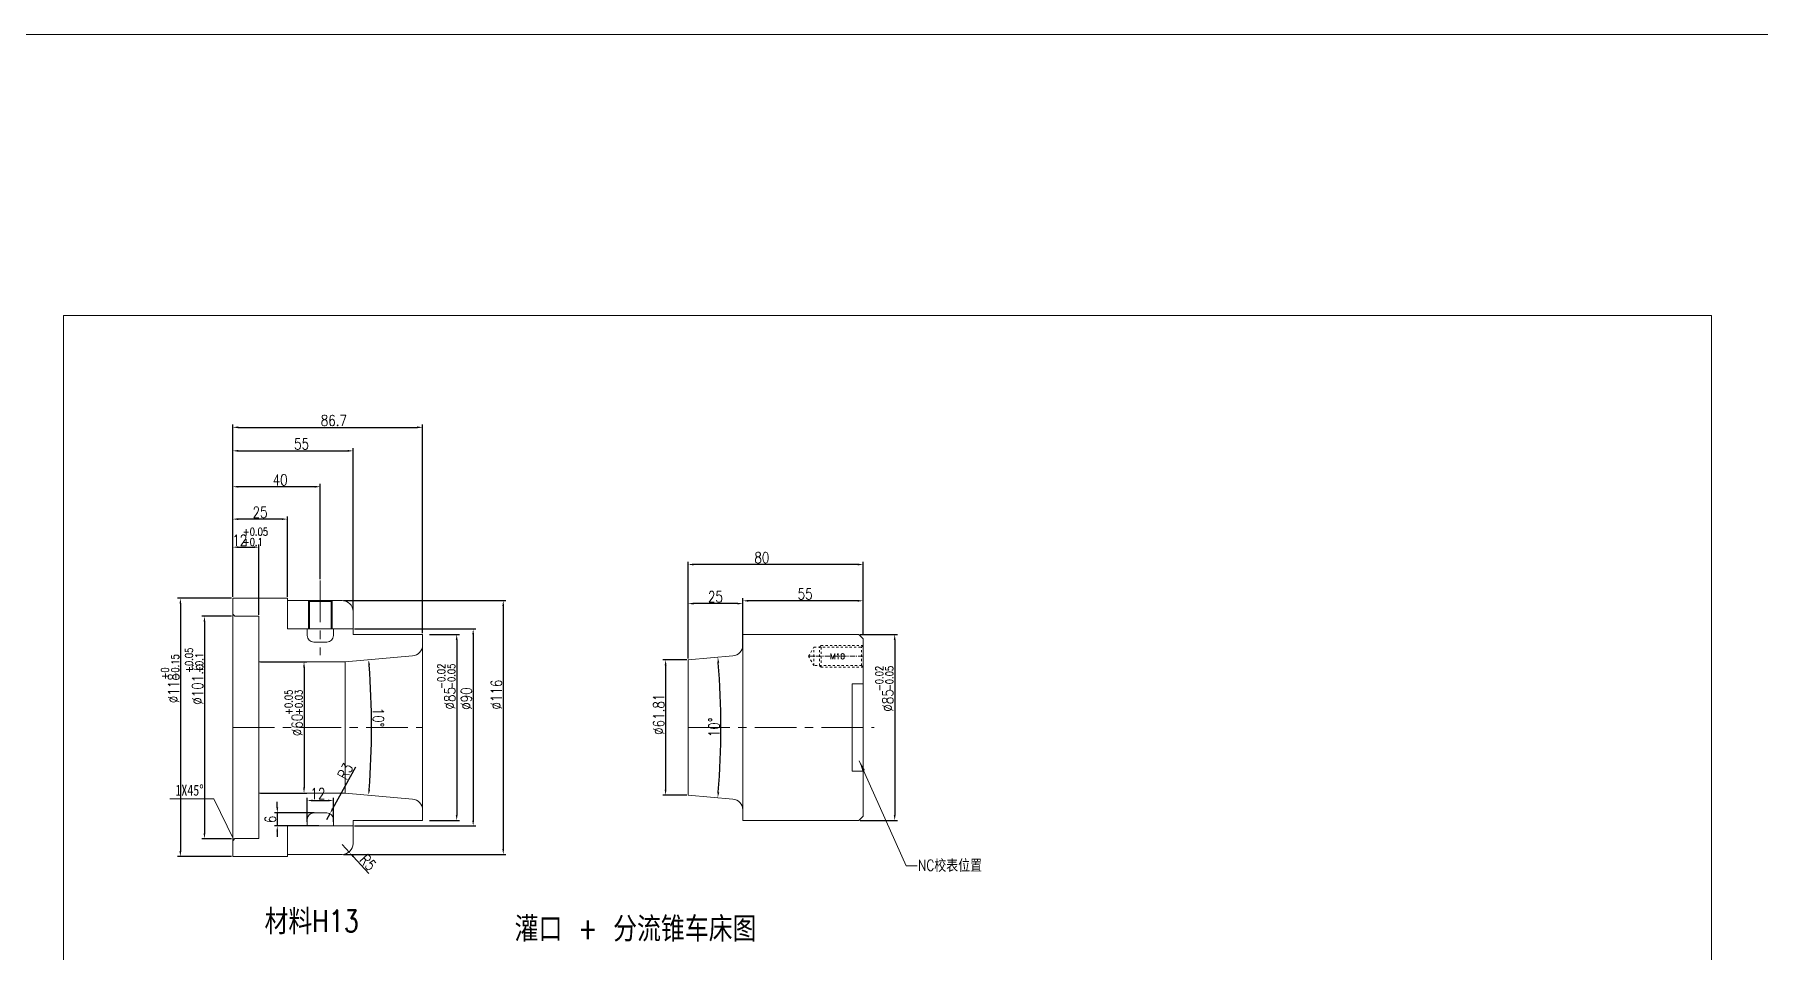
# Model space of a CAD drawing. Header units: millimetres. Extents: x 4 to 4769, y -754 to 1427.
# Drawn here: x 540 to 1328, y 1008 to 1427 of the extents above; entities that cross this region are included whole.
import ezdxf

# ---------------------------------------------------------------- set-up
doc = ezdxf.new("R2010")
doc.units = ezdxf.units.MM
doc.header["$LTSCALE"] = 16.334999
doc.linetypes.add('CENTER', pattern=[0.6, 0.375, -0.075, 0.075, -0.075])
doc.linetypes.add('HIDDEN', pattern=[0.2, 0.1, -0.1])
doc.layers.get('0').update_dxf_attribs({"lineweight": 18})
for name, color, linetype, lineweight in [('dim', 82, 'Continuous', 9), ('moldbase', 7, 'Continuous', 20), ('screw', 33, 'Continuous', 13)]:
    doc.layers.add(name, color=color, linetype=linetype, lineweight=lineweight)
doc.styles.get("Standard").update_dxf_attribs({"font": 'txt.shx', "width": 0.8})
doc.styles.add('TXT', font='txt.shx', dxfattribs={"bigfont": 'gbcbig.shx'})
doc.dimstyles.new('ISO-25', dxfattribs={"dimtxt": 2.5, "dimasz": 2.5, "dimexe": 1.25, "dimexo": 0.625, "dimtad": 1, "dimdsep": 46, "dimtxsty": 'Standard', "dimcen": 2.5, "dimdle": 5, "dimadec": 0, "dimazin": 0, "dimtfac": 1, "dimtmove": 0, "dimatfit": 3, "dimfxl": 0, "dimarcsym": 0})

# ---------------------------------------------------------------- blocks, each defined once
blk = doc.blocks.new('*X2')
for points in [[(866.04, 1168.83), (866.04, 1167.99), (863.54, 1168.41)], [(916.04, 1168.83), (916.04, 1167.99), (918.54, 1168.41)]]:
    blk.add_hatch(color=0).paths.add_polyline_path(points, flags=0)
at = {"color": 0, "lineweight": -2}
for p, q in [((863.54, 1152.67), (863.54, 1169.66)), ((916.04, 1168.41), (866.04, 1168.41)), ((918.54, 1153.23), (918.54, 1169.66))]:
    blk.add_line(p, q, dxfattribs=at)
at = {"color": 0, "lineweight": 0, "insert": (892, 1171.53), "char_height": 5, "width": 8.5714, "attachment_point": 5}
blk.add_mtext('55', dxfattribs=at)
blk = doc.blocks.new('*X3')
for points in [[(841.04, 1185.41), (841.04, 1184.57), (838.54, 1184.99)], [(916.04, 1185.41), (916.04, 1184.57), (918.54, 1184.99)]]:
    blk.add_hatch(color=0).paths.add_polyline_path(points, flags=0)
at = {"color": 0, "lineweight": -2}
for p, q in [((838.54, 1142.07), (838.54, 1186.24)), ((916.04, 1184.99), (841.04, 1184.99)), ((918.54, 1154.07), (918.54, 1186.24))]:
    blk.add_line(p, q, dxfattribs=at)
at = {"color": 0, "lineweight": 0, "insert": (872.24, 1188.11), "char_height": 5, "width": 9.7143, "attachment_point": 5}
blk.add_mtext('80', dxfattribs=at)
blk = doc.blocks.new('*X4')
for points in [[(841.04, 1167.54), (841.04, 1166.71), (838.54, 1167.13)], [(861.04, 1167.54), (861.04, 1166.71), (863.54, 1167.13)]]:
    blk.add_hatch(color=0).paths.add_polyline_path(points, flags=0)
at = {"color": 0, "lineweight": -2}
for p, q in [((838.54, 1142.07), (838.54, 1168.38)), ((861.04, 1167.13), (841.04, 1167.13)), ((863.54, 1147.5), (863.54, 1168.38))]:
    blk.add_line(p, q, dxfattribs=at)
at = {"color": 0, "lineweight": 0, "insert": (851.04, 1170.25), "char_height": 5, "width": 9.1429, "attachment_point": 5}
blk.add_mtext('25', dxfattribs=at)
blk = doc.blocks.new('*X5')
for points in [[(851.93, 1140.11), (852.76, 1140.18), (852.13, 1142.64)], [(852.76, 1080.9), (851.93, 1080.97), (852.13, 1078.45)]]:
    blk.add_hatch(color=0).paths.add_polyline_path(points, flags=0)
at = {"color": 0, "lineweight": -2}
blk.add_arc((485.29, 1110.54), 368.25, 355.38898, 4.61102, dxfattribs=at)
at = {"color": 0, "lineweight": 0, "insert": (850.41, 1110.54), "char_height": 5, "width": 12, "attachment_point": 5, "rotation": 90}
blk.add_mtext('10%%D', dxfattribs=at)
blk = doc.blocks.new('*X6')
for points in [[(827.85, 1138.95), (828.69, 1138.95), (828.27, 1141.45)], [(827.85, 1082.14), (828.69, 1082.14), (828.27, 1079.64)]]:
    blk.add_hatch(color=0).paths.add_polyline_path(points, flags=0)
at = {"color": 0, "lineweight": -2}
for p, q in [((837.92, 1141.45), (827.02, 1141.45)), ((828.27, 1138.95), (828.27, 1082.14)), ((837.92, 1079.64), (827.02, 1079.64))]:
    blk.add_line(p, q, dxfattribs=at)
at = {"color": 0, "lineweight": 0, "insert": (825.14, 1116.57), "char_height": 5, "width": 27.4286, "attachment_point": 5, "rotation": 90}
blk.add_mtext('%%C61.81', dxfattribs=at)
blk = doc.blocks.new('*X21')
at = {"color": 0, "lineweight": 0, "char_height": 5, "attachment_point": 1, "rotation": 90}
for s, insert, width in [('{\\H0.7x;-0.02}', (924.11, 1127.17), 31.2), ('{\\H0.7x;-0.05}', (928.78, 1127.17), 31.2), ('%%C85', (927.28, 1117.74), 68.9143)]:
    blk.add_mtext(s, dxfattribs=dict(at, insert=insert, width=width))
blk = doc.blocks.new('*X20')
for points in [[(932.49, 1150.54), (933.32, 1150.54), (932.91, 1153.04)], [(932.49, 1070.54), (933.32, 1070.54), (932.91, 1068.04)]]:
    blk.add_hatch(color=0).paths.add_polyline_path(points, flags=0)
at = {"color": 0, "lineweight": -2}
for p, q in [((917.17, 1153.04), (934.16, 1153.04)), ((932.91, 1150.54), (932.91, 1070.54)), ((917.17, 1068.04), (934.16, 1068.04))]:
    blk.add_line(p, q, dxfattribs=at)
at = {"color": 0, "lineweight": 0}
blk.add_blockref('*X21', (0, 0), dxfattribs=at)
blk = doc.blocks.new('*X25')
at = {"layer": 'dim', "linetype": 'Continuous'}
blk.add_hatch(color=0, dxfattribs=at).paths.add_polyline_path([(-26.38, 48.06), (-23.78, 43.75), (-24.92, 43.24)], flags=0)
at = {"layer": 'dim', "color": 0, "linetype": 'Continuous'}
for p, q in [((-26.38, 48.06), (-5, 0)), ((-5, 0), (0, 0))]:
    blk.add_line(p, q, dxfattribs=at)
at = {"layer": 'dim', "color": 0}
blk.add_line((0, 0), (0, 0), dxfattribs=at)
blk = doc.blocks.new('*X33')
at = {"color": 0, "lineweight": 0, "char_height": 5, "attachment_point": 1, "rotation": 90}
for s, insert, width in [('{\\H0.7x;-0.02}', (724.07, 1128.17), 31.2), ('{\\H0.7x;-0.05}', (728.73, 1128.17), 31.2), ('%%C85', (727.23, 1118.74), 68.9143)]:
    blk.add_mtext(s, dxfattribs=dict(at, insert=insert, width=width))
blk = doc.blocks.new('*X32')
for points in [[(732.44, 1150.54), (733.27, 1150.54), (732.86, 1153.04)], [(732.44, 1070.54), (733.27, 1070.54), (732.86, 1068.04)]]:
    blk.add_hatch(color=0).paths.add_polyline_path(points, flags=0)
at = {"color": 0, "lineweight": -2}
for p, q in [((720.37, 1153.04), (734.11, 1153.04)), ((732.86, 1150.54), (732.86, 1070.54)), ((720.37, 1068.04), (734.11, 1068.04))]:
    blk.add_line(p, q, dxfattribs=at)
at = {"color": 0, "lineweight": 0}
blk.add_blockref('*X33', (0, 0), dxfattribs=at)
blk = doc.blocks.new('*X35')
at = {"color": 0, "lineweight": 0, "char_height": 5, "attachment_point": 1, "rotation": 90}
for s, insert, width in [('{\\H0.7x;+0.05}', (608.84, 1135.48), 30.4), ('{\\H0.7x;+0.1}', (613.51, 1135.48), 30.4), ('%%C101.6', (612.01, 1120.9), 88.6857)]:
    blk.add_mtext(s, dxfattribs=dict(at, insert=insert, width=width))
blk = doc.blocks.new('*X34')
for points in [[(617.22, 1158.84), (618.05, 1158.84), (617.64, 1161.34)], [(617.22, 1062.24), (618.05, 1062.24), (617.64, 1059.74)]]:
    blk.add_hatch(color=0).paths.add_polyline_path(points, flags=0)
at = {"color": 0, "lineweight": -2}
for p, q in [((629.92, 1161.34), (616.39, 1161.34)), ((617.64, 1158.84), (617.64, 1062.24)), ((629.92, 1059.74), (616.39, 1059.74))]:
    blk.add_line(p, q, dxfattribs=at)
at = {"color": 0, "lineweight": 0}
blk.add_blockref('*X35', (0, 0), dxfattribs=at)
blk = doc.blocks.new('*X37')
at = {"color": 0, "lineweight": 0, "char_height": 5, "attachment_point": 1}
for s, insert, width in [('12', (630.32, 1198.54), 49.8286), ('{\\H0.7x;+0.05}', (635.18, 1201.7), 30.4), ('{\\H0.7x;+0.1}', (635.18, 1197.04), 30.4)]:
    blk.add_mtext(s, dxfattribs=dict(at, insert=insert, width=width))
blk = doc.blocks.new('*X36')
for points in [[(633.05, 1193.33), (633.05, 1192.5), (630.55, 1192.91)], [(640.05, 1193.33), (640.05, 1192.5), (642.55, 1192.91)]]:
    blk.add_hatch(color=0).paths.add_polyline_path(points, flags=0)
at = {"color": 0, "lineweight": -2}
for p, q in [((630.55, 1176.17), (630.55, 1194.16)), ((633.05, 1192.91), (640.05, 1192.91)), ((642.55, 1161.97), (642.55, 1194.16))]:
    blk.add_line(p, q, dxfattribs=at)
at = {"color": 0, "lineweight": 0}
blk.add_blockref('*X37', (0, 0), dxfattribs=at)
blk = doc.blocks.new('*X38')
for points in [[(633.05, 1237.33), (633.05, 1236.5), (630.55, 1236.91)], [(683.05, 1237.33), (683.05, 1236.5), (685.55, 1236.91)]]:
    blk.add_hatch(color=0).paths.add_polyline_path(points, flags=0)
at = {"color": 0, "lineweight": -2}
for p, q in [((630.55, 1176.17), (630.55, 1238.16)), ((685.55, 1164.17), (685.55, 1238.16)), ((633.05, 1236.91), (683.05, 1236.91))]:
    blk.add_line(p, q, dxfattribs=at)
at = {"color": 0, "lineweight": 0, "insert": (662.02, 1240.04), "char_height": 5, "width": 8.5714, "attachment_point": 5}
blk.add_mtext('55', dxfattribs=at)
blk = doc.blocks.new('*X40')
at = {"color": 0, "lineweight": 0, "char_height": 5, "attachment_point": 1, "rotation": 90}
for s, insert, width in [('{\\H0.7x;-0.15}', (602.52, 1132.48), 28), ('{\\H0.7x;+0}', (597.85, 1132.48), 28), ('%%C118', (601.02, 1121.63), 71.4286)]:
    blk.add_mtext(s, dxfattribs=dict(at, insert=insert, width=width))
blk = doc.blocks.new('*X39')
for points in [[(606.23, 1167.04), (607.06, 1167.04), (606.64, 1169.54)], [(606.23, 1054.04), (607.06, 1054.04), (606.64, 1051.54)]]:
    blk.add_hatch(color=0).paths.add_polyline_path(points, flags=0)
at = {"color": 0, "lineweight": -2}
for p, q in [((629.92, 1169.54), (605.39, 1169.54)), ((606.64, 1167.04), (606.64, 1054.04)), ((629.92, 1051.54), (605.39, 1051.54))]:
    blk.add_line(p, q, dxfattribs=at)
at = {"color": 0, "lineweight": 0}
blk.add_blockref('*X40', (0, 0), dxfattribs=at)
blk = doc.blocks.new('*X42')
at = {"color": 0, "lineweight": 0, "char_height": 5, "attachment_point": 1, "rotation": 90}
for s, insert, width in [('{\\H0.7x;+0.05}', (654.33, 1116.28), 30.4), ('{\\H0.7x;+0.03}', (659, 1116.28), 30.4), ('%%C60', (657.5, 1106.56), 69.2571)]:
    blk.add_mtext(s, dxfattribs=dict(at, insert=insert, width=width))
blk = doc.blocks.new('*X41')
for points in [[(662.71, 1138.04), (663.54, 1138.04), (663.13, 1140.54)], [(662.71, 1083.04), (663.54, 1083.04), (663.13, 1080.54)]]:
    blk.add_hatch(color=0).paths.add_polyline_path(points, flags=0)
at = {"color": 0, "lineweight": -2}
for p, q in [((643.17, 1140.54), (664.38, 1140.54)), ((663.13, 1138.04), (663.13, 1083.04)), ((643.17, 1080.54), (664.38, 1080.54))]:
    blk.add_line(p, q, dxfattribs=at)
at = {"color": 0, "lineweight": 0}
blk.add_blockref('*X42', (0, 0), dxfattribs=at)
blk = doc.blocks.new('*X43')
blk.add_hatch(color=0).paths.add_polyline_path([(685.93, 1051.8), (685.32, 1051.24), (683.94, 1053.36)], flags=0)
at = {"color": 0, "lineweight": -2}
for p, q in [((680.55, 1057.04), (683.94, 1053.36)), ((692.68, 1043.86), (685.63, 1051.52))]:
    blk.add_line(p, q, dxfattribs=at)
at = {"color": 0, "lineweight": 0, "insert": (692.3, 1048.89), "char_height": 5, "width": 13.5495, "attachment_point": 5, "rotation": 312.62046}
blk.add_mtext('R5', dxfattribs=at)
blk = doc.blocks.new('*X44')
for points in [[(667.05, 1077.58), (667.05, 1076.75), (664.55, 1077.16)], [(674.05, 1077.58), (674.05, 1076.75), (676.55, 1077.16)]]:
    blk.add_hatch(color=0).paths.add_polyline_path(points, flags=0)
at = {"color": 0, "lineweight": -2}
for p, q in [((664.55, 1067.42), (664.55, 1078.41)), ((667.05, 1077.16), (674.05, 1077.16)), ((676.55, 1067.42), (676.55, 1078.41))]:
    blk.add_line(p, q, dxfattribs=at)
at = {"color": 0, "lineweight": 0, "insert": (669.45, 1080.29), "char_height": 5, "width": 8, "attachment_point": 5}
blk.add_mtext('12', dxfattribs=at)
blk = doc.blocks.new('*X45')
for points in [[(650.49, 1074.04), (651.33, 1074.04), (650.91, 1071.54)], [(650.49, 1063.04), (651.33, 1063.04), (650.91, 1065.54)]]:
    blk.add_hatch(color=0).paths.add_polyline_path(points, flags=0)
at = {"color": 0, "lineweight": -2}
for p, q in [((667.71, 1071.54), (649.66, 1071.54)), ((650.91, 1074.04), (650.91, 1076.54)), ((650.91, 1071.54), (650.91, 1065.54)), ((669.92, 1065.54), (649.66, 1065.54)), ((650.91, 1063.04), (650.91, 1060.54))]:
    blk.add_line(p, q, dxfattribs=at)
at = {"color": 0, "lineweight": 0, "insert": (647.79, 1068.54), "char_height": 5, "width": 10, "attachment_point": 5, "rotation": 90}
blk.add_mtext('6', dxfattribs=at)
blk = doc.blocks.new('*X46')
blk.add_hatch(color=0).paths.add_polyline_path([(675.82, 1073.57), (676.55, 1073.17), (674.99, 1071.18)], flags=0)
at = {"color": 0, "lineweight": -2}
for p, q in [((686.6, 1092.48), (676.18, 1073.37)), ((673.55, 1068.54), (674.99, 1071.18))]:
    blk.add_line(p, q, dxfattribs=at)
at = {"color": 0, "lineweight": 0, "insert": (681.96, 1090.5), "char_height": 5, "width": 13.1566, "attachment_point": 5, "rotation": 61.3978}
blk.add_mtext('R3', dxfattribs=at)
blk = doc.blocks.new('*X47')
for points in [[(739.95, 1153.04), (740.79, 1153.04), (740.37, 1155.54)], [(739.95, 1068.04), (740.79, 1068.04), (740.37, 1065.54)]]:
    blk.add_hatch(color=0).paths.add_polyline_path(points, flags=0)
at = {"color": 0, "lineweight": -2}
for p, q in [((686.17, 1155.54), (741.62, 1155.54)), ((740.37, 1153.04), (740.37, 1068.04)), ((686.17, 1065.54), (741.62, 1065.54))]:
    blk.add_line(p, q, dxfattribs=at)
at = {"color": 0, "lineweight": 0, "insert": (737.25, 1123.74), "char_height": 5, "width": 17.7143, "attachment_point": 5, "rotation": 90}
blk.add_mtext('%%C90', dxfattribs=at)
blk = doc.blocks.new('*X48')
for points in [[(633.05, 1206.14), (633.05, 1205.31), (630.55, 1205.73)], [(653.05, 1206.14), (653.05, 1205.31), (655.55, 1205.73)]]:
    blk.add_hatch(color=0).paths.add_polyline_path(points, flags=0)
at = {"color": 0, "lineweight": -2}
for p, q in [((630.55, 1176.17), (630.55, 1206.98)), ((653.05, 1205.73), (633.05, 1205.73)), ((655.55, 1170.17), (655.55, 1206.98))]:
    blk.add_line(p, q, dxfattribs=at)
at = {"color": 0, "lineweight": 0, "insert": (643.05, 1208.85), "char_height": 5, "width": 9.1429, "attachment_point": 5}
blk.add_mtext('25', dxfattribs=at)
blk = doc.blocks.new('*X49')
for points in [[(753.7, 1166.04), (754.54, 1166.04), (754.12, 1168.54)], [(753.7, 1055.04), (754.54, 1055.04), (754.12, 1052.54)]]:
    blk.add_hatch(color=0).paths.add_polyline_path(points, flags=0)
at = {"color": 0, "lineweight": -2}
for p, q in [((681.17, 1168.54), (755.37, 1168.54)), ((754.12, 1166.04), (754.12, 1055.04)), ((681.17, 1052.54), (755.37, 1052.54))]:
    blk.add_line(p, q, dxfattribs=at)
at = {"color": 0, "lineweight": 0, "insert": (751, 1125.57), "char_height": 5, "width": 20, "attachment_point": 5, "rotation": 90}
blk.add_mtext('%%C116', dxfattribs=at)
blk = doc.blocks.new('*X50')
at = {"linetype": 'Continuous'}
blk.add_hatch(color=0, dxfattribs=at).paths.add_polyline_path([(29.26, -18.65), (29.15, -18.49), (29.19, -18.47)], flags=0)
at = {"color": 0, "linetype": 'Continuous'}
for p, q in [((20.12, 0), (0, 0)), ((29.26, -18.65), (20.12, 0))]:
    blk.add_line(p, q, dxfattribs=at)
at = {"color": 0}
blk.add_line((0, 0), (0, 0), dxfattribs=at)
blk = doc.blocks.new('*X51')
for points in [[(633.05, 1248.07), (633.05, 1247.23), (630.55, 1247.65)], [(714.75, 1248.07), (714.75, 1247.23), (717.25, 1247.65)]]:
    blk.add_hatch(color=0).paths.add_polyline_path(points, flags=0)
at = {"color": 0, "lineweight": -2}
for p, q in [((630.55, 1170.17), (630.55, 1248.9)), ((633.05, 1247.65), (714.75, 1247.65)), ((717.25, 1153.67), (717.25, 1248.9))]:
    blk.add_line(p, q, dxfattribs=at)
at = {"color": 0, "lineweight": 0, "insert": (676.76, 1250.78), "char_height": 5, "width": 17.1429, "attachment_point": 5}
blk.add_mtext('86.7', dxfattribs=at)
blk = doc.blocks.new('*X52')
for points in [[(633.05, 1220.93), (633.05, 1220.1), (630.55, 1220.52)], [(668.05, 1220.93), (668.05, 1220.1), (670.55, 1220.52)]]:
    blk.add_hatch(color=0).paths.add_polyline_path(points, flags=0)
at = {"color": 0, "lineweight": -2}
for p, q in [((630.55, 1185.85), (630.55, 1221.77)), ((670.55, 1178.25), (670.55, 1221.77)), ((668.05, 1220.52), (633.05, 1220.52))]:
    blk.add_line(p, q, dxfattribs=at)
at = {"color": 0, "lineweight": 0, "insert": (652.21, 1223.64), "char_height": 5, "width": 9.7143, "attachment_point": 5}
blk.add_mtext('40', dxfattribs=at)
blk = doc.blocks.new('*X53')
for points in [[(692.43, 1138.96), (693.26, 1139.02), (692.63, 1141.48)], [(693.26, 1082.06), (692.43, 1082.13), (692.63, 1079.6)]]:
    blk.add_hatch(color=0).paths.add_polyline_path(points, flags=0)
at = {"color": 0, "lineweight": -2}
blk.add_arc((338.99, 1110.54), 354.99, 355.4035, 4.5965, dxfattribs=at)
at = {"color": 0, "lineweight": 0, "insert": (697.08, 1115.1), "char_height": 5, "width": 12, "attachment_point": 5, "rotation": 270.72863}
blk.add_mtext('10%%D', dxfattribs=at)

msp = doc.modelspace()

# ---------------------------------------------------------------- linework, layer by layer
for p, q in [((630.55, 1169.542), (655.55, 1169.542)), ((630.55, 1169.542), (630.55, 1162.342)), ((655.55, 1169.542), (655.55, 1155.542)), ((680.55, 1168.542), (655.55, 1168.542)), ((665.15, 1168.542), (665.15, 1155.542)), ((665.15, 1168.542), (665.65, 1168.042)), ((665.65, 1168.542), (665.65, 1155.542)), ((665.65, 1168.042), (675.45, 1168.042)), ((675.45, 1168.542), (675.45, 1155.542)), ((675.95, 1168.542), (675.45, 1168.042)), ((675.95, 1168.542), (675.95, 1155.542)), ((630.55, 1162.342), (631.55, 1161.342)), ((630.55, 1162.342), (630.55, 1058.742)), ((642.55, 1161.342), (631.55, 1161.342)), ((642.55, 1161.342), (642.55, 1140.542)), ((685.55, 1163.542), (685.55, 1153.042)), ((655.55, 1155.542), (685.55, 1155.542)), ((664.55, 1155.542), (664.55, 1152.542)), ((676.55, 1155.542), (676.55, 1152.542)), ((685.55, 1153.042), (717.25, 1153.042)), ((717.25, 1153.042), (717.25, 1068.042)), ((863.544, 1153.042), (863.544, 1068.042)), ((863.544, 1153.042), (916.544, 1153.041)), ((916.544, 1153.041), (918.544, 1151.041)), ((918.544, 1151.041), (918.544, 1070.042)), ((667.55, 1149.542), (673.55, 1149.542)), ((681.893, 1140.542), (712.685, 1143.236)), ((838.544, 1141.448), (858.98, 1143.236)), ((642.55, 1140.542), (681.893, 1140.542)), ((642.55, 1140.542), (642.55, 1080.542)), ((681.893, 1140.542), (681.893, 1080.542)), ((838.544, 1141.448), (838.544, 1079.636)), ((913.544, 1130.542), (913.544, 1090.542)), ((913.544, 1130.542), (918.544, 1130.542)), ((913.544, 1090.542), (918.544, 1090.542)), ((642.55, 1059.742), (642.55, 1080.542)), ((642.55, 1080.542), (681.893, 1080.542)), ((681.893, 1080.542), (712.685, 1077.848)), ((838.544, 1079.636), (858.98, 1077.848)), ((667.55, 1071.542), (673.55, 1071.542)), ((655.55, 1065.542), (685.55, 1065.542)), ((655.55, 1065.542), (655.55, 1051.542)), ((664.55, 1065.542), (664.55, 1068.542)), ((676.55, 1065.542), (676.55, 1068.542)), ((685.55, 1068.042), (717.25, 1068.042)), ((685.55, 1057.542), (685.55, 1068.042)), ((916.544, 1068.042), (863.544, 1068.042)), ((918.544, 1070.042), (916.544, 1068.042)), ((631.55, 1059.742), (630.55, 1058.742)), ((630.55, 1051.542), (630.55, 1058.742)), ((642.55, 1059.742), (631.55, 1059.742)), ((630.55, 1051.542), (655.55, 1051.542)), ((680.55, 1052.542), (655.55, 1052.542))]:
    msp.add_line(p, q)
for points in [[(4.13, 1427.118), (4768.873, 1427.118), (4768.873, -753.683), (4.13, -753.683)], [(1305.967, 661.619), (553.254, 661.619), (553.254, 1298.777), (1305.967, 1298.777)]]:
    msp.add_lwpolyline(points, close=True)
for centre, radius, start, end in [((680.55, 1163.542), 5, 0, 90), ((667.55, 1152.542), 3, 180, 270), ((673.55, 1152.542), 3, 270, 0), ((712.25, 1148.217), 5, 275, 0), ((858.544, 1148.217), 5, 275, 0), ((667.55, 1068.542), 3, 90, 180), ((673.55, 1068.542), 3, 0, 90), ((712.25, 1072.867), 5, 0, 85), ((858.544, 1072.867), 5, 0, 85), ((680.55, 1057.542), 5, 270, 0)]:
    msp.add_arc(centre, radius, start, end)
at = {"layer": 'moldbase', "color": 1, "linetype": 'CENTER', "ltscale": 3.109887}
for p, q in [((670.55, 1177.624), (670.55, 1143.561)), ((630.55, 1110.542), (717.25, 1110.542)), ((838.544, 1110.542), (923.544, 1110.542))]:
    msp.add_line(p, q, dxfattribs=at)
at = {"layer": 'screw', "linetype": 'HIDDEN', "ltscale": 0.621977}
for p, q in [((893.591, 1143.042), (896.044, 1147.292)), ((896.044, 1138.792), (893.591, 1143.042)), ((896.044, 1147.292), (917.794, 1147.292)), ((896.044, 1138.792), (896.044, 1147.292)), ((917.794, 1147.292), (918.544, 1148.042)), ((917.794, 1138.792), (917.794, 1147.292)), ((917.794, 1138.792), (896.044, 1138.792)), ((918.544, 1138.042), (917.794, 1138.792))]:
    msp.add_line(p, q, dxfattribs=at)
at = {"layer": 'screw', "color": 1, "linetype": 'CENTER', "ltscale": 0.388736}
msp.add_line((918.544, 1143.042), (893.591, 1143.042), dxfattribs=at)
at = {"layer": 'screw', "color": 92, "linetype": 'HIDDEN', "ltscale": 0.621977}
for p, q in [((898.544, 1147.292), (899.294, 1148.042)), ((898.544, 1138.792), (898.544, 1147.292)), ((899.294, 1148.042), (918.544, 1148.042)), ((899.294, 1138.042), (899.294, 1148.042)), ((899.294, 1138.042), (898.544, 1138.792)), ((918.544, 1138.042), (899.294, 1138.042))]:
    msp.add_line(p, q, dxfattribs=at)

# ---------------------------------------------------------------- block references
msp.add_blockref('*X50', (601.793, 1077.888))
at = {"layer": 'dim'}
msp.add_blockref('*X25', (943.117, 1047.307), dxfattribs=at)

# ---------------------------------------------------------------- texts
at = {"attachment_point": 1}
for s, insert, char_height, width in [('{\\fSimSun|b0|i0|c0|p0;1X45%%D}', (604.381, 1084.384), 5, 18.00079), ('材料H13  ', (645.064, 1027.146), 10, 125.90825), ('灌口 + 分流锥车床图 ', (759.304, 1023.8), 10, 184.05419)]:
    msp.add_mtext(s, dxfattribs=dict(at, insert=insert, char_height=char_height, width=width))
at = {"layer": 'dim', "insert": (943.616, 1047.307), "char_height": 5, "width": 56.53968, "attachment_point": 4}
msp.add_mtext('NC校表位置', dxfattribs=at)
at = {"layer": 'screw', "color": 222, "linetype": 'HIDDEN', "ltscale": 0.621977, "style": 'TXT'}
msp.add_text('M10', height=2.5, dxfattribs=at).set_placement((903.359, 1141.792))

# ---------------------------------------------------------------- dimensions: what is measured, and where the dimension line sits
at = {"color": 6, "lineweight": 0}
for base, p1, p2, picture, middle in [((717.25, 1247.65), (630.55, 1169.542), (717.25, 1153.042), '*X51', (676.756, 1247.65)), ((685.55, 1236.915), (630.55, 1175.542), (685.55, 1163.542), '*X38', (662.023, 1236.915)), ((630.55, 1220.517), (670.55, 1177.624), (630.55, 1185.227), '*X52', (652.21, 1220.517)), ((630.55, 1205.728), (655.55, 1169.542), (630.55, 1175.542), '*X48', (643.05, 1205.728)), ((838.544, 1184.989), (918.544, 1153.441), (838.544, 1141.448), '*X3', (872.235, 1184.989)), ((863.544, 1168.41), (918.544, 1152.603), (863.544, 1152.042), '*X2', (891.999, 1168.41)), ((676.55, 1077.164), (664.55, 1066.792), (676.55, 1066.792), '*X44', (669.447, 1077.164))]:
    dim = msp.add_linear_dim(base=base, p1=p1, p2=p2, dimstyle='ISO-25', override={"dimtxt": 5, "dimsah": 1, "dimtolj": 1, "dimtzin": 8}, dxfattribs=at)
    dim.commit()
    dim.dimension.update_dxf_attribs({"geometry": picture, "text_midpoint": middle, "dimtype": 160})
for base, p1, p2, text, picture, middle in [((617.636, 1059.742), (630.55, 1161.342), (630.55, 1059.742), '%%C<>{\\H0.7x;\\S+0.05^ +0.1;}', '*X34', (617.636, 1131.989)), ((606.643, 1051.542), (630.55, 1169.542), (630.55, 1051.542), '%%C<>{\\H0.7x;\\S+0^ -0.15;}', '*X39', (606.643, 1130.555)), ((732.858, 1068.042), (719.75, 1153.042), (719.75, 1068.042), '%%C<>{\\H0.7x;\\S-0.02^ -0.05;}', '*X32', (732.858, 1127.352)), ((932.906, 1068.042), (916.544, 1153.041), (916.544, 1068.042), '%%C<>{\\H0.7x;\\S-0.02^ -0.05;}', '*X20', (932.906, 1126.352)), ((663.127, 1080.542), (642.55, 1140.542), (642.55, 1080.542), '%%C<>{\\H0.7x;\\S+0.05^ +0.03;}', '*X41', (663.127, 1115.221)), ((754.12, 1052.542), (680.55, 1168.542), (680.55, 1052.542), '%%C<>', '*X49', (754.12, 1125.57)), ((740.37, 1065.542), (685.55, 1155.542), (685.55, 1065.542), '%%C<>', '*X47', (740.37, 1123.742)), ((828.269, 1079.636), (838.544, 1141.448), (838.544, 1079.636), '%%C<>', '*X6', (828.269, 1116.568))]:
    dim = msp.add_linear_dim(base=base, p1=p1, p2=p2, angle=90, text=text, dimstyle='ISO-25', override={"dimtxt": 5, "dimsah": 1, "dimtolj": 1}, dxfattribs=at)
    dim.commit()
    dim.dimension.update_dxf_attribs({"geometry": picture, "text_midpoint": middle, "dimtype": 160})
dim = msp.add_linear_dim(base=(642.55, 1192.913), p1=(630.55, 1175.542), p2=(642.55, 1161.342), text='<>{\\H0.7x;\\S+0.05^ +0.1;}', dimstyle='ISO-25', override={"dimtxt": 5, "dimsah": 1, "dimtolj": 1}, dxfattribs=at)
dim.commit()
dim.dimension.update_dxf_attribs({"geometry": '*X36', "text_midpoint": (636.55, 1192.913), "dimtype": 160})
dim = msp.add_linear_dim(base=(838.544, 1167.128), p1=(863.544, 1146.876), p2=(838.544, 1141.448), dimstyle='ISO-25', override={"dimtxt": 5, "dimsah": 1, "dimtolj": 1, "dimtzin": 8}, dxfattribs=at)
dim.commit()
dim.dimension.update_dxf_attribs({"geometry": '*X4', "text_midpoint": (851.044, 1170.253)})
for base, line1, line2, picture, middle in [((693.954, 1115.056), ((681.893, 1080.542), (712.685, 1077.848)), ((681.893, 1140.542), (712.685, 1143.236)), '*X53', (693.954, 1115.056)), ((853.534, 1110.542), ((838.544, 1079.636), (858.98, 1077.848)), ((838.544, 1141.448), (858.98, 1143.236)), '*X5', (853.534, 1110.542))]:
    dim = msp.add_angular_dim_2l(base=base, line1=line1, line2=line2, dimstyle='ISO-25', override={"dimtxt": 5, "dimtad": 1, "dimtih": 0, "dimtoh": 0, "dimsah": 1, "dimtdec": 0, "dimtolj": 1, "dimtzin": 0}, dxfattribs=at)
    dim.commit()
    dim.dimension.update_dxf_attribs({"geometry": picture, "text_midpoint": middle, "dimtype": 162})
for center, mpoint, picture, middle in [((673.55, 1068.542), (674.986, 1071.176), '*X46', (684.707, 1089.005)), ((680.55, 1057.042), (683.935, 1053.362), '*X43', (690.001, 1046.77))]:
    dim = msp.add_radius_dim(center=center, mpoint=mpoint, dimstyle='ISO-25', override={"dimtxt": 5, "dimpost": 'R<>', "dimsah": 1, "dimtolj": 1, "dimtzin": 8}, dxfattribs=at)
    dim.commit()
    dim.dimension.update_dxf_attribs({"geometry": picture, "text_midpoint": middle, "dimtype": 164})
dim = msp.add_linear_dim(base=(650.91, 1065.542), p1=(668.33, 1071.542), p2=(670.55, 1065.542), angle=90, dimstyle='ISO-25', override={"dimtxt": 5, "dimsah": 1, "dimtolj": 1, "dimtzin": 8}, dxfattribs=at)
dim.commit()
dim.dimension.update_dxf_attribs({"geometry": '*X45', "text_midpoint": (650.91, 1068.542), "dimtype": 160})

doc.saveas('drawing.dxf')
